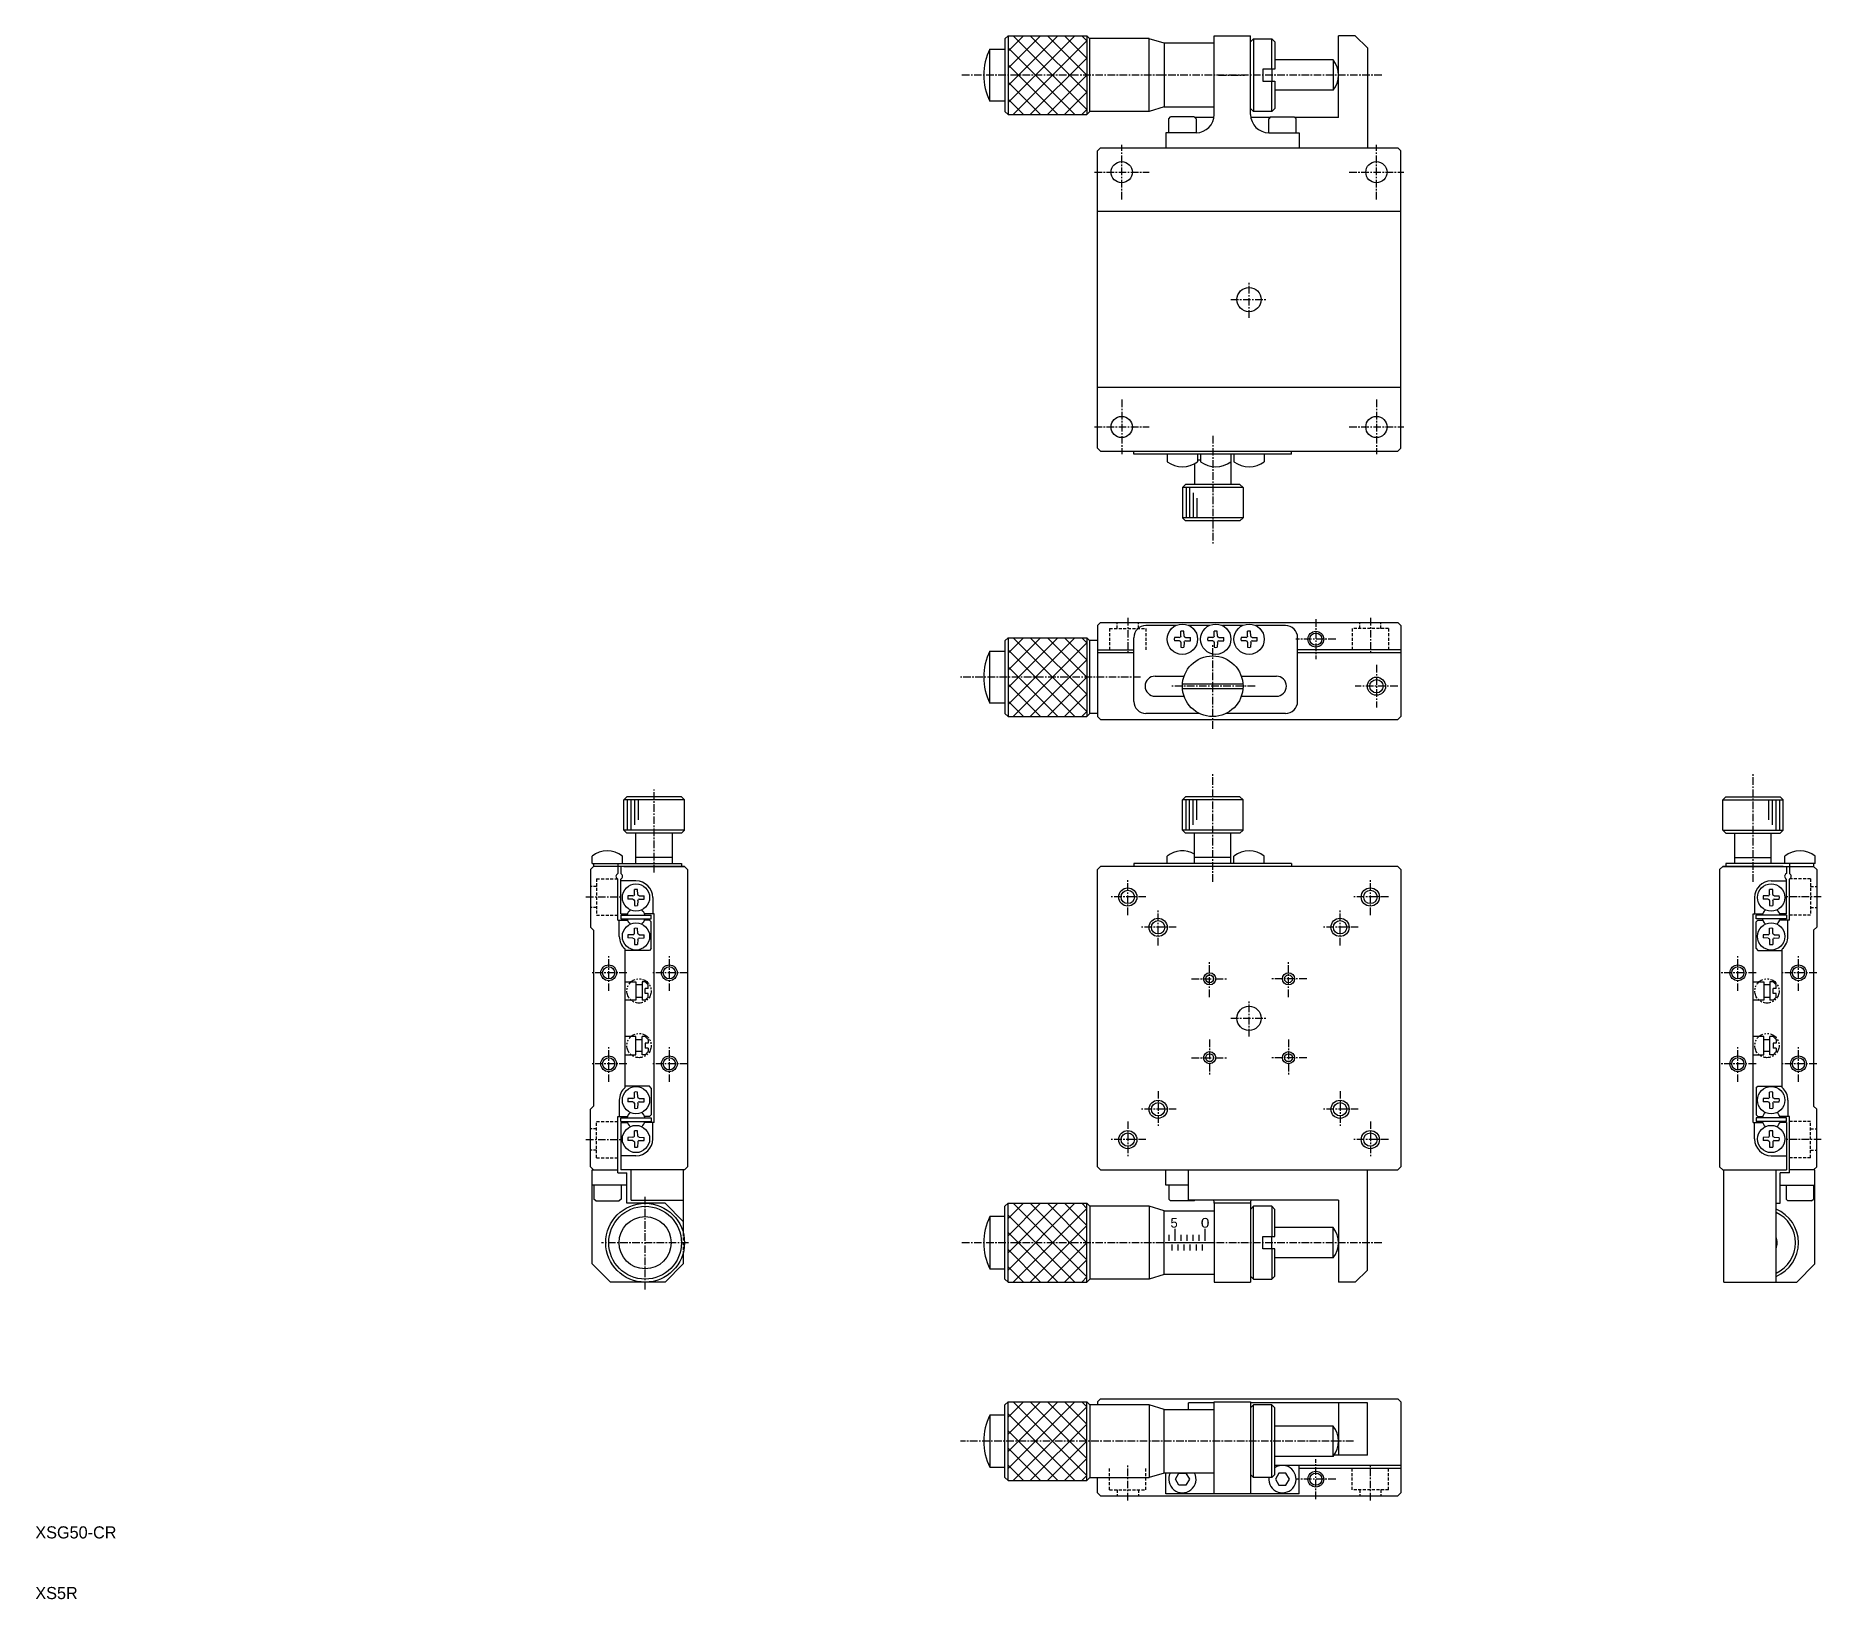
# Model space of a CAD drawing. Extents: x 5 to 299, y 5 to 263.
import ezdxf

# ---------------------------------------------------------------- set-up
doc = ezdxf.new("R2010")
doc.units = 0
for name, pattern in [('CENTER', [2, 1.25, -0.25, 0.25, -0.25]), ('DASHED', [0.75, 0.5, -0.25]), ('PHANTOM', [2.5, 1.25, -0.25, 0.25, -0.25, 0.25, -0.25])]:
    doc.linetypes.add(name, pattern=pattern)
doc.layers.get('0').update_dxf_attribs({"linetype": 'CONTINUOUS'})
doc.layers.add('CENTER', color=1, linetype='CENTER')

msp = doc.modelspace()

# ---------------------------------------------------------------- linework, layer by layer
at = {"color": 7, "linetype": 'CONTINUOUS'}
for p, q in [((165.38, 262.73), (164.88, 262.23)), ((164.88, 262.23), (164.88, 250.23)), ((165.38, 262.73), (178.38, 262.73)), ((165.38, 262.73), (165.38, 249.73)), ((178.88, 262.23), (178.38, 262.73)), ((178.38, 262.73), (178.38, 249.73)), ((188.63, 262.26), (178.88, 262.26)), ((178.88, 250.23), (178.88, 262.23)), ((188.63, 250.23), (188.63, 262.23)), ((191.13, 261.48), (188.63, 262.23)), ((199.38, 262.73), (205.38, 262.73)), ((199.38, 249.73), (199.38, 262.73)), ((205.38, 249.73), (205.38, 262.73)), ((205.88, 262.23), (205.38, 261.73)), ((205.88, 262.23), (208.88, 262.23)), ((205.88, 262.23), (205.88, 250.23)), ((209.38, 261.73), (208.88, 262.23)), ((208.88, 257.23), (208.88, 262.23)), ((222.63, 262.73), (219.88, 262.73)), ((219.88, 249.23), (219.88, 262.73)), ((222.63, 262.73), (224.63, 260.73)), ((162.38, 251.93), (162.38, 260.53)), ((162.38, 260.53), (164.88, 260.53)), ((199.38, 261.48), (191.13, 261.48)), ((191.13, 261.48), (191.13, 250.98)), ((209.38, 261.73), (209.38, 257.23)), ((224.63, 260.73), (224.63, 244.23)), ((209.38, 257.23), (207.38, 257.23)), ((207.38, 257.23), (207.38, 255.23)), ((208.88, 257.23), (208.88, 255.23)), ((219, 258.73), (209.38, 258.73)), ((219, 258.73), (219, 253.73)), ((207.38, 255.23), (209.38, 255.23)), ((208.88, 250.23), (208.88, 255.23)), ((209.38, 255.23), (209.38, 250.73)), ((219, 253.73), (209.38, 253.73)), ((164.88, 251.93), (162.38, 251.93)), ((191.13, 250.98), (188.63, 250.23)), ((191.13, 250.98), (199.38, 250.98)), ((205.38, 250.73), (205.88, 250.23)), ((209.38, 250.73), (208.88, 250.23)), ((164.88, 250.23), (165.38, 249.73)), ((165.38, 249.73), (178.38, 249.73)), ((178.38, 249.73), (178.88, 250.23)), ((188.63, 250.23), (178.88, 250.23)), ((191.88, 249.03), (192.18, 249.33)), ((191.88, 246.73), (191.88, 249.03)), ((196.08, 249.33), (192.18, 249.33)), ((196.38, 249.03), (196.08, 249.33)), ((199.34, 249.23), (196.18, 249.23)), ((196.38, 249.03), (196.38, 246.73)), ((208.58, 249.23), (205.42, 249.23)), ((208.88, 250.23), (205.88, 250.23)), ((208.68, 249.33), (208.38, 249.03)), ((208.38, 246.73), (208.38, 249.03)), ((208.68, 249.33), (212.58, 249.33)), ((212.88, 249.03), (212.58, 249.33)), ((219.88, 249.23), (212.68, 249.23)), ((212.88, 246.73), (212.88, 249.03)), ((191.38, 246.73), (191.38, 244.23)), ((196.38, 246.73), (191.38, 246.73)), ((208.38, 246.73), (213.38, 246.73)), ((213.38, 246.73), (213.38, 244.23)), ((180.13, 243.73), (180.63, 244.23)), ((180.13, 194.73), (180.13, 243.73)), ((180.63, 244.23), (229.63, 244.23)), ((229.63, 244.23), (230.13, 243.73)), ((230.13, 194.73), (230.13, 243.73)), ((230.13, 233.73), (180.13, 233.73)), ((230.13, 204.73), (180.13, 204.73)), ((180.13, 194.73), (180.63, 194.23)), ((230.13, 194.73), (229.63, 194.23)), ((180.63, 194.23), (229.63, 194.23)), ((186.13, 193.73), (186.13, 194.23)), ((212.13, 193.73), (186.13, 193.73)), ((191.63, 193.73), (191.63, 192.5)), ((196.13, 192.16), (196.13, 188.73)), ((196.63, 193.73), (196.63, 192.5)), ((197.13, 192.73), (196.63, 192.73)), ((197.13, 193.73), (197.13, 192.5)), ((202.13, 193.73), (202.13, 188.73)), ((202.13, 193.73), (202.13, 192.5)), ((202.63, 193.73), (202.63, 192.5)), ((207.63, 193.73), (207.63, 192.5)), ((212.13, 193.73), (212.13, 194.23)), ((194.63, 188.73), (194.13, 188.23)), ((203.63, 188.73), (194.63, 188.73)), ((204.13, 188.23), (203.63, 188.73)), ((194.13, 188.23), (194.13, 183.23)), ((204.13, 188.23), (194.13, 188.23)), ((204.13, 188.23), (204.13, 183.23)), ((194.13, 183.23), (194.63, 182.73)), ((204.13, 183.23), (194.13, 183.23)), ((203.63, 182.73), (194.63, 182.73)), ((203.63, 182.73), (204.13, 183.23)), ((180.13, 165.49), (180.63, 165.99)), ((180.63, 165.99), (180.13, 165.49)), ((180.13, 165.49), (180.13, 150.49)), ((180.63, 165.99), (229.63, 165.99)), ((193.04, 165.49), (188.13, 165.49)), ((198.54, 165.49), (195.22, 165.49)), ((204.04, 165.49), (200.72, 165.49)), ((210.13, 165.49), (206.22, 165.49)), ((211.13, 165.49), (206.22, 165.49)), ((229.63, 165.99), (230.13, 165.49)), ((229.63, 165.99), (230.13, 165.49)), ((230.13, 165.49), (230.13, 150.49)), ((165.38, 163.49), (164.88, 162.99)), ((164.88, 162.99), (164.88, 150.99)), ((165.38, 163.49), (178.38, 163.49)), ((165.38, 163.49), (165.38, 150.49)), ((178.88, 162.99), (178.38, 163.49)), ((178.38, 163.49), (178.38, 150.49)), ((180.13, 163.02), (178.88, 163.02)), ((178.88, 150.99), (178.88, 162.99)), ((186.13, 152.99), (186.13, 163.49)), ((193.63, 163.51), (192.81, 163.5)), ((193.63, 162.97), (192.81, 162.98)), ((193.63, 163.51), (193.8, 163.59)), ((193.63, 162.97), (193.8, 162.89)), ((193.86, 163.72), (193.8, 163.59)), ((193.86, 162.76), (193.8, 162.89)), ((193.86, 163.72), (193.87, 164.56)), ((193.86, 162.76), (193.87, 161.91)), ((194.41, 163.72), (194.39, 164.56)), ((194.41, 162.76), (194.39, 161.91)), ((194.41, 163.72), (194.46, 163.59)), ((194.41, 162.76), (194.46, 162.89)), ((194.63, 163.51), (194.46, 163.59)), ((194.63, 162.97), (194.46, 162.89)), ((194.63, 163.51), (195.46, 163.5)), ((194.63, 162.97), (195.46, 162.98)), ((199.13, 163.51), (198.31, 163.5)), ((199.13, 162.97), (198.31, 162.98)), ((199.13, 163.51), (199.3, 163.59)), ((199.13, 162.97), (199.3, 162.89)), ((199.36, 163.72), (199.3, 163.59)), ((199.36, 162.76), (199.3, 162.89)), ((199.36, 163.72), (199.37, 164.56)), ((199.36, 162.76), (199.37, 161.91)), ((199.91, 163.72), (199.89, 164.56)), ((199.91, 162.76), (199.89, 161.91)), ((199.91, 163.72), (199.96, 163.59)), ((199.91, 162.76), (199.96, 162.89)), ((200.13, 163.51), (199.96, 163.59)), ((200.13, 162.97), (199.96, 162.89)), ((200.13, 163.51), (200.96, 163.5)), ((200.13, 162.97), (200.96, 162.98)), ((204.63, 163.51), (203.81, 163.5)), ((204.63, 162.97), (203.81, 162.98)), ((204.63, 163.51), (204.8, 163.59)), ((204.63, 162.97), (204.8, 162.89)), ((204.86, 163.72), (204.8, 163.59)), ((204.86, 162.76), (204.8, 162.89)), ((204.86, 163.72), (204.87, 164.56)), ((204.86, 162.76), (204.87, 161.91)), ((205.41, 163.72), (205.39, 164.56)), ((205.41, 162.76), (205.39, 161.91)), ((205.41, 163.72), (205.46, 163.59)), ((205.41, 162.76), (205.46, 162.89)), ((205.63, 163.51), (205.46, 163.59)), ((205.63, 162.97), (205.46, 162.89)), ((205.63, 163.51), (206.46, 163.5)), ((205.63, 162.97), (206.46, 162.98)), ((213.13, 152.99), (213.13, 163.49)), ((162.38, 152.69), (162.38, 161.29)), ((162.38, 161.29), (164.88, 161.29)), ((180.13, 161.49), (186.13, 161.49)), ((186.13, 160.99), (180.13, 160.99)), ((230.13, 161.49), (213.13, 161.49)), ((230.13, 160.99), (213.13, 160.99)), ((189.63, 157.14), (194.49, 157.14)), ((203.78, 157.14), (209.63, 157.14)), ((189.63, 153.84), (194.35, 153.84)), ((194.15, 155.89), (204.11, 155.89)), ((194.15, 155.09), (204.11, 155.09)), ((203.92, 153.84), (209.63, 153.84)), ((164.88, 152.69), (162.38, 152.69)), ((164.88, 150.99), (165.38, 150.49)), ((165.38, 150.49), (178.38, 150.49)), ((178.38, 150.49), (178.88, 150.99)), ((180.13, 150.99), (178.88, 150.99)), ((180.63, 149.99), (180.13, 150.49)), ((196.95, 150.99), (188.13, 150.99)), ((211.13, 150.99), (201.31, 150.99)), ((229.63, 149.99), (230.13, 150.49)), ((180.63, 149.99), (229.63, 149.99)), ((102.04, 136.75), (102.54, 137.25)), ((102.04, 131.75), (102.04, 136.75)), ((112.04, 136.75), (102.04, 136.75)), ((111.54, 137.25), (102.54, 137.25)), ((111.54, 137.25), (112.04, 136.75)), ((112.04, 131.75), (112.04, 136.75)), ((194.13, 136.75), (194.63, 137.25)), ((194.13, 131.75), (194.13, 136.75)), ((204.13, 136.75), (194.13, 136.75)), ((203.63, 137.25), (194.63, 137.25)), ((203.63, 137.25), (204.13, 136.75)), ((204.13, 131.75), (204.13, 136.75)), ((283.72, 137.25), (283.22, 136.75)), ((283.22, 131.75), (283.22, 136.75)), ((283.22, 136.75), (293.22, 136.75)), ((283.72, 137.25), (292.72, 137.25)), ((293.22, 136.75), (292.72, 137.25)), ((293.22, 131.75), (293.22, 136.75)), ((102.54, 131.25), (102.04, 131.75)), ((112.04, 131.75), (102.04, 131.75)), ((111.54, 131.25), (102.54, 131.25)), ((104.04, 126.25), (104.04, 131.25)), ((110.04, 126.25), (110.04, 131.25)), ((112.04, 131.75), (111.54, 131.25)), ((194.63, 131.25), (194.13, 131.75)), ((204.13, 131.75), (194.13, 131.75)), ((203.63, 131.25), (194.63, 131.25)), ((196.13, 126.25), (196.13, 131.25)), ((202.13, 126.25), (202.13, 131.25)), ((204.13, 131.75), (203.63, 131.25)), ((283.22, 131.75), (283.72, 131.25)), ((283.22, 131.75), (293.22, 131.75)), ((283.72, 131.25), (292.72, 131.25)), ((285.22, 126.25), (285.22, 131.25)), ((291.22, 126.25), (291.22, 131.25)), ((292.72, 131.25), (293.22, 131.75)), ((96.79, 126.25), (96.79, 127.48)), ((101.79, 126.25), (101.79, 127.48)), ((110.04, 127.25), (104.04, 127.25)), ((191.63, 126.25), (191.63, 127.48)), ((202.13, 127.25), (196.13, 127.25)), ((202.63, 126.25), (202.63, 127.48)), ((207.63, 126.25), (207.63, 127.48)), ((285.22, 127.25), (291.22, 127.25)), ((293.47, 126.25), (293.47, 127.48)), ((298.47, 126.25), (298.47, 127.48)), ((96.54, 125.25), (97.04, 125.75)), ((96.54, 125.25), (96.54, 115.75)), ((96.79, 126.25), (111.54, 126.25)), ((97.04, 126.25), (97.04, 125.75)), ((101.04, 125.75), (97.04, 125.75)), ((101.04, 126.25), (101.04, 124.61)), ((112.04, 125.75), (101.04, 125.75)), ((101.04, 116.95), (101.04, 123.7)), ((101.54, 125.75), (101.54, 124.61)), ((101.54, 117.95), (101.54, 123.7)), ((102.04, 125.75), (112.04, 125.75)), ((111.54, 126.25), (111.54, 125.75)), ((112.04, 125.75), (112.54, 125.25)), ((112.54, 125.25), (112.54, 76.25)), ((180.63, 125.75), (180.13, 125.25)), ((180.13, 76.25), (180.13, 125.25)), ((229.63, 125.75), (180.63, 125.75)), ((186.13, 126.25), (186.13, 125.75)), ((212.13, 126.25), (186.13, 126.25)), ((212.13, 126.25), (212.13, 125.75)), ((230.13, 125.25), (229.63, 125.75)), ((230.13, 125.25), (230.13, 76.25)), ((283.22, 125.75), (282.72, 125.25)), ((282.72, 125.25), (282.72, 76.25)), ((293.22, 125.75), (283.22, 125.75)), ((283.22, 125.75), (294.22, 125.75)), ((298.47, 126.25), (283.72, 126.25)), ((283.72, 126.25), (283.72, 125.75)), ((293.72, 125.75), (293.72, 124.61)), ((293.72, 117.95), (293.72, 123.7)), ((294.22, 126.25), (294.22, 124.61)), ((294.22, 125.75), (298.22, 125.75)), ((294.22, 116.95), (294.22, 123.7)), ((298.22, 126.25), (298.22, 125.75)), ((298.72, 125.25), (298.22, 125.75)), ((298.72, 125.25), (298.72, 115.75)), ((104.04, 123.4), (101.54, 123.4)), ((103.54, 120.93), (102.72, 120.91)), ((103.54, 120.93), (103.71, 121)), ((103.77, 121.14), (103.71, 121)), ((103.77, 121.14), (103.78, 121.98)), ((104.32, 121.14), (104.3, 121.98)), ((104.32, 121.14), (104.38, 121)), ((104.54, 120.93), (104.38, 121)), ((104.54, 120.93), (105.37, 120.91)), ((290.72, 120.93), (289.89, 120.91)), ((290.72, 120.93), (290.88, 121)), ((290.94, 121.14), (290.88, 121)), ((290.94, 121.14), (290.96, 121.98)), ((291.22, 123.4), (293.72, 123.4)), ((291.49, 121.14), (291.48, 121.98)), ((291.49, 121.14), (291.55, 121)), ((291.72, 120.93), (291.55, 121)), ((291.72, 120.93), (292.54, 120.91)), ((101.54, 117.95), (102.63, 117.95)), ((103.54, 120.38), (102.72, 120.39)), ((103.54, 120.38), (103.71, 120.31)), ((103.77, 120.17), (103.71, 120.31)), ((103.77, 120.17), (103.78, 119.33)), ((104.32, 120.17), (104.3, 119.33)), ((104.32, 120.17), (104.38, 120.31)), ((104.54, 120.38), (104.38, 120.31)), ((104.54, 120.38), (105.37, 120.39)), ((107.04, 117.95), (105.46, 117.95)), ((106.79, 120.65), (106.79, 117.95)), ((107.04, 83.55), (107.04, 117.95)), ((288.22, 117.95), (289.8, 117.95)), ((288.22, 83.55), (288.22, 117.95)), ((288.47, 120.65), (288.47, 117.95)), ((290.72, 120.38), (289.89, 120.39)), ((290.72, 120.38), (290.88, 120.31)), ((290.94, 120.17), (290.88, 120.31)), ((290.94, 120.17), (290.96, 119.33)), ((291.49, 120.17), (291.48, 119.33)), ((291.49, 120.17), (291.55, 120.31)), ((291.72, 120.38), (291.55, 120.31)), ((291.72, 120.38), (292.54, 120.39)), ((293.72, 117.95), (292.63, 117.95)), ((96.54, 115.75), (97.04, 115.25)), ((97.04, 115.25), (97.04, 86.25)), ((101.04, 116.95), (102.63, 116.95)), ((101.29, 114.25), (101.29, 116.95)), ((101.54, 117.75), (101.54, 117.15)), ((101.54, 117.75), (106.54, 117.75)), ((101.54, 117.15), (106.54, 117.15)), ((103.77, 114.74), (103.78, 115.58)), ((104.32, 114.74), (104.3, 115.58)), ((106.24, 116.95), (105.46, 116.95)), ((106.54, 116.65), (106.24, 116.95)), ((106.54, 117.15), (106.54, 117.75)), ((106.54, 112.25), (106.54, 116.65)), ((288.72, 117.15), (288.72, 117.75)), ((293.72, 117.75), (288.72, 117.75)), ((293.72, 117.15), (288.72, 117.15)), ((288.72, 116.65), (289.02, 116.95)), ((288.72, 112.25), (288.72, 116.65)), ((289.02, 116.95), (289.8, 116.95)), ((290.94, 114.74), (290.96, 115.58)), ((291.49, 114.74), (291.48, 115.58)), ((294.22, 116.95), (292.63, 116.95)), ((293.72, 117.75), (293.72, 117.15)), ((293.97, 114.25), (293.97, 116.95)), ((298.72, 115.75), (298.22, 115.25)), ((298.22, 115.25), (298.22, 86.25)), ((102.24, 89.33), (102.24, 112.17)), ((106.24, 111.95), (102.24, 111.95)), ((103.54, 114.53), (102.72, 114.51)), ((103.54, 113.98), (102.72, 113.99)), ((103.54, 114.53), (103.71, 114.6)), ((103.54, 113.98), (103.71, 113.91)), ((103.77, 114.74), (103.71, 114.6)), ((103.77, 113.77), (103.71, 113.91)), ((103.77, 113.77), (103.78, 112.93)), ((104.32, 113.77), (104.3, 112.93)), ((104.32, 114.74), (104.38, 114.6)), ((104.32, 113.77), (104.38, 113.91)), ((104.54, 114.53), (104.38, 114.6)), ((104.54, 113.98), (104.38, 113.91)), ((104.54, 114.53), (105.37, 114.51)), ((104.54, 113.98), (105.37, 113.99)), ((106.54, 112.25), (106.24, 111.95)), ((288.72, 112.25), (289.02, 111.95)), ((289.02, 111.95), (293.02, 111.95)), ((290.72, 114.53), (289.89, 114.51)), ((290.72, 113.98), (289.89, 113.99)), ((290.72, 114.53), (290.88, 114.6)), ((290.72, 113.98), (290.88, 113.91)), ((290.94, 114.74), (290.88, 114.6)), ((290.94, 113.77), (290.88, 113.91)), ((290.94, 113.77), (290.96, 112.93)), ((291.49, 113.77), (291.48, 112.93)), ((291.49, 114.74), (291.55, 114.6)), ((291.49, 113.77), (291.55, 113.91)), ((291.72, 114.53), (291.55, 114.6)), ((291.72, 113.98), (291.55, 113.91)), ((291.72, 114.53), (292.54, 114.51)), ((291.72, 113.98), (292.54, 113.99)), ((293.02, 89.33), (293.02, 112.17)), ((102.24, 106.75), (104.04, 106.75)), ((104.04, 106.75), (104.04, 103.75)), ((105.04, 106.25), (104.04, 106.25)), ((105.04, 106.75), (105.04, 103.75)), ((105.54, 106.75), (105.04, 106.75)), ((105.54, 106.75), (106.04, 106.25)), ((106.04, 105.65), (106.04, 106.25)), ((288.22, 106.75), (290.02, 106.75)), ((290.02, 106.75), (290.02, 103.75)), ((291.02, 106.25), (290.02, 106.25)), ((291.02, 106.75), (291.02, 103.75)), ((291.52, 106.75), (291.02, 106.75)), ((291.52, 106.75), (292.02, 106.25)), ((292.02, 105.65), (292.02, 106.25)), ((104.04, 103.75), (102.24, 103.75)), ((104.04, 104.25), (105.04, 104.25)), ((105.54, 103.75), (105.04, 103.75)), ((106.04, 105.65), (105.54, 105.65)), ((105.54, 104.85), (105.54, 105.65)), ((106.04, 104.85), (105.54, 104.85)), ((105.54, 103.75), (106.04, 104.25)), ((106.04, 104.25), (106.04, 104.85)), ((290.02, 103.75), (288.22, 103.75)), ((290.02, 104.25), (291.02, 104.25)), ((291.52, 103.75), (291.02, 103.75)), ((292.02, 105.65), (291.52, 105.65)), ((291.52, 104.85), (291.52, 105.65)), ((292.02, 104.85), (291.52, 104.85)), ((291.52, 103.75), (292.02, 104.25)), ((292.02, 104.25), (292.02, 104.85)), ((104.04, 97.75), (102.24, 97.75)), ((104.04, 94.75), (104.04, 97.75)), ((104.04, 97.25), (105.04, 97.25)), ((105.04, 94.75), (105.04, 97.75)), ((105.54, 97.75), (105.04, 97.75)), ((105.54, 97.75), (106.04, 97.25)), ((106.04, 97.25), (106.04, 96.65)), ((290.02, 97.75), (288.22, 97.75)), ((290.02, 94.75), (290.02, 97.75)), ((290.02, 97.25), (291.02, 97.25)), ((291.02, 94.75), (291.02, 97.75)), ((291.52, 97.75), (291.02, 97.75)), ((291.52, 97.75), (292.02, 97.25)), ((292.02, 97.25), (292.02, 96.65)), ((102.24, 94.75), (104.04, 94.75)), ((105.04, 95.25), (104.04, 95.25)), ((105.54, 94.75), (105.04, 94.75)), ((105.54, 96.65), (105.54, 95.85)), ((106.04, 96.65), (105.54, 96.65)), ((106.04, 95.85), (105.54, 95.85)), ((105.54, 94.75), (106.04, 95.25)), ((106.04, 95.85), (106.04, 95.25)), ((288.22, 94.75), (290.02, 94.75)), ((291.02, 95.25), (290.02, 95.25)), ((291.52, 94.75), (291.02, 94.75)), ((291.52, 96.65), (291.52, 95.85)), ((292.02, 96.65), (291.52, 96.65)), ((292.02, 95.85), (291.52, 95.85)), ((291.52, 94.75), (292.02, 95.25)), ((292.02, 95.85), (292.02, 95.25)), ((106.24, 89.55), (102.24, 89.55)), ((103.77, 87.74), (103.78, 88.58)), ((104.32, 87.74), (104.3, 88.58)), ((106.54, 89.25), (106.24, 89.55)), ((106.54, 89.25), (106.54, 84.85)), ((288.72, 89.25), (289.02, 89.55)), ((288.72, 89.25), (288.72, 84.85)), ((289.02, 89.55), (293.02, 89.55)), ((290.94, 87.74), (290.96, 88.58)), ((291.49, 87.74), (291.48, 88.58)), ((96.54, 85.75), (97.04, 86.25)), ((96.54, 76.25), (96.54, 85.75)), ((101.29, 87.25), (101.29, 84.55)), ((103.54, 87.53), (102.72, 87.51)), ((103.54, 86.98), (102.72, 86.99)), ((103.54, 87.53), (103.71, 87.6)), ((103.54, 86.98), (103.71, 86.91)), ((103.77, 87.74), (103.71, 87.6)), ((103.77, 86.77), (103.71, 86.91)), ((103.77, 86.77), (103.78, 85.93)), ((104.32, 86.77), (104.3, 85.93)), ((104.32, 87.74), (104.38, 87.6)), ((104.32, 86.77), (104.38, 86.91)), ((104.54, 87.53), (104.38, 87.6)), ((104.54, 86.98), (104.38, 86.91)), ((104.54, 87.53), (105.37, 87.51)), ((104.54, 86.98), (105.37, 86.99)), ((290.72, 87.53), (289.89, 87.51)), ((290.72, 86.98), (289.89, 86.99)), ((290.72, 87.53), (290.88, 87.6)), ((290.72, 86.98), (290.88, 86.91)), ((290.94, 87.74), (290.88, 87.6)), ((290.94, 86.77), (290.88, 86.91)), ((290.94, 86.77), (290.96, 85.93)), ((291.49, 86.77), (291.48, 85.93)), ((291.49, 87.74), (291.55, 87.6)), ((291.49, 86.77), (291.55, 86.91)), ((291.72, 87.53), (291.55, 87.6)), ((291.72, 86.98), (291.55, 86.91)), ((291.72, 87.53), (292.54, 87.51)), ((291.72, 86.98), (292.54, 86.99)), ((293.97, 87.25), (293.97, 84.55)), ((298.72, 85.75), (298.22, 86.25)), ((298.72, 76.25), (298.72, 85.75)), ((101.04, 84.55), (102.63, 84.55)), ((101.04, 75.75), (101.04, 84.55)), ((101.54, 83.75), (101.54, 84.35)), ((101.54, 84.35), (106.54, 84.35)), ((101.54, 83.75), (106.54, 83.75)), ((101.54, 83.55), (102.63, 83.55)), ((101.54, 83.55), (101.54, 75.75)), ((106.24, 84.55), (105.46, 84.55)), ((107.04, 83.55), (105.46, 83.55)), ((106.24, 84.55), (106.54, 84.85)), ((106.54, 84.35), (106.54, 83.75)), ((106.79, 80.85), (106.79, 83.55)), ((288.22, 83.55), (289.8, 83.55)), ((288.47, 80.85), (288.47, 83.55)), ((289.02, 84.55), (288.72, 84.85)), ((288.72, 84.35), (288.72, 83.75)), ((293.72, 84.35), (288.72, 84.35)), ((293.72, 83.75), (288.72, 83.75)), ((289.02, 84.55), (289.8, 84.55)), ((294.22, 84.55), (292.63, 84.55)), ((293.72, 83.55), (292.63, 83.55)), ((293.72, 83.75), (293.72, 84.35)), ((293.72, 83.55), (293.72, 75.75)), ((294.22, 75.75), (294.22, 84.55)), ((103.54, 81.13), (102.72, 81.11)), ((103.54, 80.58), (102.72, 80.59)), ((103.54, 81.13), (103.71, 81.2)), ((103.54, 80.58), (103.71, 80.51)), ((103.77, 81.34), (103.71, 81.2)), ((103.77, 80.37), (103.71, 80.51)), ((103.77, 81.34), (103.78, 82.18)), ((103.77, 80.37), (103.78, 79.53)), ((104.32, 81.34), (104.3, 82.18)), ((104.32, 80.37), (104.3, 79.53)), ((104.32, 81.34), (104.38, 81.2)), ((104.32, 80.37), (104.38, 80.51)), ((104.54, 81.13), (104.38, 81.2)), ((104.54, 80.58), (104.38, 80.51)), ((104.54, 81.13), (105.37, 81.11)), ((104.54, 80.58), (105.37, 80.59)), ((290.72, 81.13), (289.89, 81.11)), ((290.72, 80.58), (289.89, 80.59)), ((290.72, 81.13), (290.88, 81.2)), ((290.72, 80.58), (290.88, 80.51)), ((290.94, 81.34), (290.88, 81.2)), ((290.94, 80.37), (290.88, 80.51)), ((290.94, 81.34), (290.96, 82.18)), ((290.94, 80.37), (290.96, 79.53)), ((291.49, 81.34), (291.48, 82.18)), ((291.49, 80.37), (291.48, 79.53)), ((291.49, 81.34), (291.55, 81.2)), ((291.49, 80.37), (291.55, 80.51)), ((291.72, 81.13), (291.55, 81.2)), ((291.72, 80.58), (291.55, 80.51)), ((291.72, 81.13), (292.54, 81.11)), ((291.72, 80.58), (292.54, 80.59)), ((104.04, 78.1), (101.54, 78.1)), ((291.22, 78.1), (293.72, 78.1)), ((96.54, 76.25), (97.04, 75.75)), ((96.84, 75.75), (101.04, 75.75)), ((96.84, 60.25), (96.84, 75.75)), ((101.04, 75.25), (101.04, 75.75)), ((101.04, 75.25), (102.54, 75.25)), ((112.04, 75.75), (101.54, 75.75)), ((102.54, 70.25), (102.54, 75.25)), ((103.24, 70.75), (103.24, 75.75)), ((111.84, 75.75), (111.84, 65.35)), ((112.04, 75.75), (112.54, 76.25)), ((180.13, 76.25), (180.63, 75.75)), ((180.63, 75.75), (229.63, 75.75)), ((191.38, 73.25), (191.38, 75.75)), ((195.13, 70.75), (195.13, 75.75)), ((224.63, 59.25), (224.63, 75.75)), ((229.63, 75.75), (230.13, 76.25)), ((283.22, 75.75), (282.72, 76.25)), ((283.22, 75.75), (293.72, 75.75)), ((283.42, 57.25), (283.42, 75.75)), ((292.02, 57.25), (292.02, 75.75)), ((292.72, 70.25), (292.72, 75.25)), ((294.22, 75.25), (292.72, 75.25)), ((298.42, 75.75), (294.22, 75.75)), ((294.22, 75.25), (294.22, 75.75)), ((298.72, 76.25), (298.22, 75.75)), ((298.42, 60.25), (298.42, 75.75)), ((102.54, 73.25), (96.84, 73.25)), ((97.09, 73.25), (97.09, 70.95)), ((97.39, 70.65), (97.09, 70.95)), ((101.59, 70.95), (101.29, 70.65)), ((101.59, 73.25), (101.59, 70.95)), ((103.24, 70.75), (111.84, 70.75)), ((195.13, 73.25), (191.38, 73.25)), ((191.88, 73.25), (191.88, 70.95)), ((191.88, 70.95), (192.18, 70.65)), ((219.88, 70.75), (195.13, 70.75)), ((196.08, 70.65), (196.18, 70.75)), ((219.88, 70.75), (219.88, 57.25)), ((292.72, 73.25), (298.42, 73.25)), ((293.67, 73.25), (293.67, 70.95)), ((293.67, 70.95), (293.97, 70.65)), ((297.87, 70.65), (298.17, 70.95)), ((298.17, 73.25), (298.17, 70.95)), ((97.39, 70.65), (101.29, 70.65)), ((108.84, 70.25), (102.54, 70.25)), ((108.84, 70.25), (111.84, 67.25)), ((164.88, 68.05), (162.38, 68.05)), ((162.38, 68.05), (162.38, 59.45)), ((164.88, 69.75), (165.38, 70.25)), ((164.88, 57.75), (164.88, 69.75)), ((165.38, 70.25), (178.38, 70.25)), ((165.38, 57.25), (165.38, 70.25)), ((178.38, 70.25), (178.88, 69.75)), ((178.38, 57.25), (178.38, 70.25)), ((188.63, 69.75), (178.88, 69.75)), ((178.88, 69.75), (178.88, 57.75)), ((188.63, 69.75), (188.63, 57.75)), ((191.13, 69), (188.63, 69.75)), ((191.13, 69), (199.38, 69)), ((191.13, 58.5), (191.13, 69)), ((196.08, 70.65), (192.18, 70.65)), ((205.38, 70.25), (199.38, 70.25)), ((199.38, 70.25), (199.38, 57.25)), ((205.38, 70.25), (205.38, 57.25)), ((205.38, 69.25), (205.88, 69.75)), ((208.88, 69.75), (205.88, 69.75)), ((205.88, 57.75), (205.88, 69.75)), ((209.38, 69.25), (208.88, 69.75)), ((208.88, 69.75), (208.88, 64.75)), ((209.38, 64.75), (209.38, 69.25)), ((292.02, 70.25), (292.72, 70.25)), ((297.87, 70.65), (293.97, 70.65)), ((219, 66.25), (209.38, 66.25)), ((219, 61.25), (219, 66.25)), ((111.84, 62.15), (111.84, 60.25)), ((207.38, 62.75), (207.38, 64.75)), ((207.38, 64.75), (209.38, 64.75)), ((209.38, 62.75), (207.38, 62.75)), ((208.88, 62.75), (208.88, 64.75)), ((208.88, 62.75), (208.88, 57.75)), ((209.38, 58.25), (209.38, 62.75)), ((96.84, 60.25), (99.84, 57.25)), ((108.84, 57.25), (111.84, 60.25)), ((162.38, 59.45), (164.88, 59.45)), ((219, 61.25), (209.38, 61.25)), ((222.63, 57.25), (224.63, 59.25)), ((298.42, 60.25), (295.42, 57.25)), ((108.84, 57.25), (99.84, 57.25)), ((165.38, 57.25), (164.88, 57.75)), ((165.38, 57.25), (178.38, 57.25)), ((178.88, 57.75), (178.38, 57.25)), ((188.63, 57.72), (178.88, 57.72)), ((191.13, 58.5), (188.63, 57.75)), ((199.38, 58.5), (191.13, 58.5)), ((199.38, 57.25), (205.38, 57.25)), ((205.88, 57.75), (205.38, 58.25)), ((205.88, 57.75), (208.88, 57.75)), ((209.38, 58.25), (208.88, 57.75)), ((222.63, 57.25), (219.88, 57.25)), ((283.42, 57.25), (295.42, 57.25)), ((164.88, 35.33), (162.38, 35.33)), ((162.38, 35.33), (162.38, 26.73)), ((164.88, 37.03), (165.38, 37.53)), ((164.88, 25.03), (164.88, 37.03)), ((165.38, 37.53), (178.38, 37.53)), ((165.38, 24.53), (165.38, 37.53)), ((178.38, 37.53), (178.88, 37.03)), ((178.38, 24.53), (178.38, 37.53)), ((188.63, 37.03), (178.88, 37.03)), ((178.88, 37.03), (178.88, 25.03)), ((180.63, 38.03), (180.13, 37.53)), ((180.13, 37.53), (180.13, 37.03)), ((180.63, 38.03), (229.63, 38.03)), ((188.63, 37.03), (188.63, 25.03)), ((191.13, 36.28), (188.63, 37.03)), ((191.13, 36.28), (199.38, 36.28)), ((191.13, 25.78), (191.13, 36.28)), ((199.38, 37.33), (195.13, 37.33)), ((195.13, 36.28), (195.13, 37.33)), ((199.38, 37.53), (205.38, 37.53)), ((199.38, 22.33), (199.38, 37.53)), ((205.38, 37.53), (205.38, 22.33)), ((224.63, 37.33), (205.38, 37.33)), ((205.38, 36.53), (205.88, 37.03)), ((208.88, 37.03), (205.88, 37.03)), ((205.88, 25.03), (205.88, 37.03)), ((209.38, 36.53), (208.88, 37.03)), ((208.88, 25.03), (208.88, 37.03)), ((209.38, 25.53), (209.38, 36.53)), ((219.88, 37.33), (219.88, 28.73)), ((224.63, 28.73), (224.63, 37.33)), ((229.63, 38.03), (230.13, 37.53)), ((230.13, 37.53), (230.13, 22.53)), ((219, 33.53), (209.38, 33.53)), ((219, 28.53), (219, 33.53)), ((162.38, 26.73), (164.88, 26.73)), ((219, 28.53), (209.38, 28.53)), ((230.13, 27.03), (209.38, 27.03)), ((213.38, 22.33), (213.38, 27.03)), ((230.13, 26.53), (213.38, 26.53)), ((224.63, 28.73), (219.15, 28.73)), ((165.38, 24.53), (164.88, 25.03)), ((165.38, 24.53), (178.38, 24.53)), ((178.88, 25.03), (178.38, 24.53)), ((188.63, 25), (178.88, 25)), ((180.13, 22.53), (180.13, 25)), ((191.13, 25.78), (188.63, 25.03)), ((199.38, 25.78), (191.13, 25.78)), ((191.38, 22.33), (191.38, 25.78)), ((192.98, 24.78), (193.55, 25.78)), ((193.55, 23.78), (192.98, 24.78)), ((193.55, 25.78), (194.71, 25.78)), ((194.71, 23.78), (193.55, 23.78)), ((194.71, 25.78), (195.29, 24.78)), ((195.29, 24.78), (194.71, 23.78)), ((205.38, 25.53), (205.88, 25.03)), ((208.88, 25.03), (205.88, 25.03)), ((208.88, 25.03), (209.38, 25.53)), ((210.05, 25.78), (209.48, 24.78)), ((209.48, 24.78), (210.05, 23.78)), ((211.21, 25.78), (210.05, 25.78)), ((210.05, 23.78), (211.21, 23.78)), ((211.79, 24.78), (211.21, 25.78)), ((211.21, 23.78), (211.79, 24.78)), ((180.63, 22.03), (180.13, 22.53)), ((180.63, 22.03), (180.13, 22.53)), ((180.63, 22.03), (229.63, 22.03)), ((213.38, 22.33), (191.38, 22.33)), ((230.13, 22.53), (229.63, 22.03)), ((229.63, 22.03), (230.13, 22.53))]:
    msp.add_line(p, q, dxfattribs=at)
at = {"color": 3, "linetype": 'CONTINUOUS'}
for p, q in [((167.91, 262.73), (165.38, 260.2)), ((170.74, 262.73), (165.38, 257.37)), ((173.57, 262.73), (165.38, 254.54)), ((176.4, 262.73), (165.38, 251.71)), ((166.22, 262.73), (178.38, 250.57)), ((169.05, 262.73), (178.38, 253.4)), ((171.88, 262.73), (178.38, 256.23)), ((174.71, 262.73), (178.38, 259.05)), ((177.54, 262.73), (178.38, 261.88)), ((165.38, 260.74), (176.4, 249.73)), ((178.38, 261.88), (166.22, 249.73)), ((165.38, 257.91), (173.57, 249.73)), ((178.38, 259.05), (169.05, 249.73)), ((178.38, 256.23), (171.88, 249.73)), ((165.38, 255.08), (170.74, 249.73)), ((178.38, 253.4), (174.71, 249.73)), ((165.38, 252.25), (167.91, 249.73)), ((178.38, 250.57), (177.54, 249.73)), ((194.73, 188.23), (194.73, 183.23)), ((195.33, 188.23), (195.33, 183.23)), ((195.93, 187.36), (195.93, 183.23)), ((196.53, 186.49), (196.53, 183.23)), ((167.91, 163.49), (165.38, 160.96)), ((170.74, 163.49), (165.38, 158.13)), ((173.57, 163.49), (165.38, 155.3)), ((176.4, 163.49), (165.38, 152.47)), ((166.22, 163.49), (178.38, 151.33)), ((178.38, 162.65), (166.22, 150.49)), ((169.05, 163.49), (178.38, 154.16)), ((171.88, 163.49), (178.38, 156.99)), ((174.71, 163.49), (178.38, 159.82)), ((177.54, 163.49), (178.38, 162.65)), ((165.38, 161.5), (176.4, 150.49)), ((178.38, 159.82), (169.05, 150.49)), ((165.38, 158.68), (173.57, 150.49)), ((178.38, 156.99), (171.88, 150.49)), ((165.38, 155.85), (170.74, 150.49)), ((178.38, 154.16), (174.71, 150.49)), ((165.38, 153.02), (167.91, 150.49)), ((178.38, 151.33), (177.54, 150.49)), ((102.64, 131.75), (102.64, 136.75)), ((103.24, 131.75), (103.24, 136.75)), ((103.84, 132.62), (103.84, 136.75)), ((104.44, 133.49), (104.44, 136.75)), ((194.73, 131.75), (194.73, 136.75)), ((195.33, 131.75), (195.33, 136.75)), ((195.93, 132.62), (195.93, 136.75)), ((196.53, 133.49), (196.53, 136.75)), ((290.82, 133.49), (290.82, 136.75)), ((291.42, 132.62), (291.42, 136.75)), ((292.02, 131.75), (292.02, 136.75)), ((292.62, 131.75), (292.62, 136.75)), ((165.38, 67.72), (167.91, 70.25)), ((165.38, 64.9), (170.74, 70.25)), ((165.38, 62.07), (173.57, 70.25)), ((165.38, 59.24), (176.4, 70.25)), ((176.4, 57.25), (165.38, 68.27)), ((178.38, 58.1), (166.22, 70.25)), ((166.22, 57.25), (178.38, 69.41)), ((178.38, 60.93), (169.05, 70.25)), ((178.38, 63.75), (171.88, 70.25)), ((178.38, 66.58), (174.71, 70.25)), ((178.38, 69.41), (177.54, 70.25)), ((173.57, 57.25), (165.38, 65.44)), ((169.05, 57.25), (178.38, 66.58)), ((191.88, 65.05), (191.88, 64.05)), ((192.88, 66.05), (192.88, 64.05)), ((193.88, 65.05), (193.88, 64.05)), ((194.88, 65.05), (194.88, 64.05)), ((195.88, 65.05), (195.88, 64.05)), ((196.88, 64.05), (196.88, 65.05)), ((197.88, 64.05), (197.88, 66.05)), ((170.74, 57.25), (165.38, 62.61)), ((171.88, 57.25), (178.38, 63.75)), ((199.38, 63.75), (191.38, 63.75)), ((192.38, 63.45), (192.38, 62.45)), ((193.38, 63.45), (193.38, 62.45)), ((194.38, 63.45), (194.38, 62.45)), ((195.38, 63.45), (195.38, 62.45)), ((196.38, 63.45), (196.38, 62.45)), ((197.38, 63.45), (197.38, 62.45)), ((167.91, 57.25), (165.38, 59.78)), ((174.71, 57.25), (178.38, 60.93)), ((177.54, 57.25), (178.38, 58.1)), ((165.38, 35), (167.91, 37.53)), ((165.38, 32.17), (170.74, 37.53)), ((165.38, 29.34), (173.57, 37.53)), ((165.38, 26.52), (176.4, 37.53)), ((176.4, 24.53), (165.38, 35.55)), ((178.38, 25.37), (166.22, 37.53)), ((166.22, 24.53), (178.38, 36.69)), ((178.38, 28.2), (169.05, 37.53)), ((178.38, 31.03), (171.88, 37.53)), ((178.38, 33.86), (174.71, 37.53)), ((178.38, 36.69), (177.54, 37.53)), ((173.57, 24.53), (165.38, 32.72)), ((169.05, 24.53), (178.38, 33.86)), ((170.74, 24.53), (165.38, 29.89)), ((171.88, 24.53), (178.38, 31.03)), ((167.91, 24.53), (165.38, 27.06)), ((174.71, 24.53), (178.38, 28.2)), ((177.54, 24.53), (178.38, 25.37))]:
    msp.add_line(p, q, dxfattribs=at)
at = {"color": 3, "linetype": 'DASHED'}
for p, q in [((182.13, 164.99), (182.13, 161.49)), ((182.13, 164.99), (188.13, 164.99)), ((183.38, 164.99), (183.38, 165.99)), ((186.88, 164.99), (186.88, 165.99)), ((188.13, 164.99), (188.13, 161.49)), ((222.13, 164.99), (222.13, 161.49)), ((228.13, 164.99), (222.13, 164.99)), ((223.38, 164.99), (223.38, 165.99)), ((226.88, 164.99), (226.88, 165.99)), ((228.13, 164.99), (228.13, 161.49)), ((97.54, 123.75), (101.04, 123.75)), ((97.54, 123.75), (97.54, 117.75)), ((297.72, 123.75), (294.22, 123.75)), ((297.72, 123.75), (297.72, 117.75)), ((97.54, 122.5), (96.54, 122.5)), ((297.72, 122.5), (298.72, 122.5)), ((97.54, 119), (96.54, 119)), ((297.72, 119), (298.72, 119)), ((97.54, 117.75), (101.04, 117.75)), ((297.72, 117.75), (294.22, 117.75)), ((97.54, 82.5), (96.54, 82.5)), ((97.54, 83.75), (101.04, 83.75)), ((97.54, 77.75), (97.54, 83.75)), ((297.72, 83.75), (294.22, 83.75)), ((297.72, 77.75), (297.72, 83.75)), ((297.72, 82.5), (298.72, 82.5)), ((97.54, 79), (96.54, 79)), ((97.54, 77.75), (101.04, 77.75)), ((297.72, 77.75), (294.22, 77.75)), ((297.72, 79), (298.72, 79)), ((111.84, 65.35), (111.84, 62.15)), ((182.13, 23.03), (182.13, 26.53)), ((188.13, 23.03), (188.13, 26.53)), ((222.13, 23.03), (222.13, 26.53)), ((228.13, 23.03), (228.13, 26.53)), ((182.13, 23.03), (188.13, 23.03)), ((183.38, 23.03), (183.38, 22.03)), ((186.88, 23.03), (186.88, 22.03)), ((228.13, 23.03), (222.13, 23.03)), ((223.38, 23.03), (223.38, 22.03)), ((226.88, 23.03), (226.88, 22.03))]:
    msp.add_line(p, q, dxfattribs=at)
at = {"color": 7, "linetype": 'CONTINUOUS'}
for centre, radius in [((184.13, 240.23), 1.75), ((226.13, 240.23), 1.75), ((205.13, 219.23), 2), ((184.13, 198.23), 1.75), ((226.13, 198.23), 1.75), ((194.13, 163.24), 2.5), ((199.63, 163.24), 2.5), ((205.13, 163.24), 2.5), ((216.13, 163.24), 1), ((199.13, 155.49), 5), ((226.13, 155.49), 1.1), ((104.04, 120.65), 2.25), ((185.13, 120.75), 1.1), ((225.13, 120.75), 1.1), ((291.22, 120.65), 2.25), ((104.04, 114.25), 2.25), ((190.13, 115.75), 1.1), ((220.13, 115.75), 1.1), ((291.22, 114.25), 2.25), ((99.54, 108.25), 1), ((109.54, 108.25), 1), ((285.72, 108.25), 1), ((295.72, 108.25), 1), ((198.63, 107.25), 0.65), ((211.63, 107.25), 0.65), ((205.13, 100.75), 2), ((99.54, 93.25), 1), ((109.54, 93.25), 1), ((198.63, 94.25), 0.65), ((211.63, 94.25), 0.65), ((285.72, 93.25), 1), ((295.72, 93.25), 1), ((104.04, 87.25), 2.25), ((291.22, 87.25), 2.25), ((190.13, 85.75), 1.1), ((220.13, 85.75), 1.1), ((104.04, 80.85), 2.25), ((291.22, 80.85), 2.25), ((185.13, 80.75), 1.1), ((225.13, 80.75), 1.1), ((105.54, 63.75), 6.5), ((105.54, 63.75), 6), ((105.54, 63.75), 4.3), ((216.13, 24.78), 1)]:
    msp.add_circle(centre, radius, dxfattribs=at)
at = {"color": 3, "linetype": 'CONTINUOUS'}
for centre, radius in [((216.13, 163.24), 1.3), ((226.13, 155.49), 1.5), ((185.13, 120.75), 1.5), ((225.13, 120.75), 1.5), ((190.13, 115.75), 1.5), ((220.13, 115.75), 1.5), ((99.54, 108.25), 1.3), ((109.54, 108.25), 1.3), ((285.72, 108.25), 1.3), ((295.72, 108.25), 1.3), ((198.63, 107.25), 1), ((211.63, 107.25), 1), ((99.54, 93.25), 1.3), ((109.54, 93.25), 1.3), ((198.63, 94.25), 1), ((211.63, 94.25), 1), ((285.72, 93.25), 1.3), ((295.72, 93.25), 1.3), ((190.13, 85.75), 1.5), ((220.13, 85.75), 1.5), ((185.13, 80.75), 1.5), ((225.13, 80.75), 1.5), ((216.13, 24.78), 1.3)]:
    msp.add_circle(centre, radius, dxfattribs=at)
at = {"color": 3, "linetype": 'PHANTOM'}
for centre in [(104.54, 105.25), (290.52, 105.25), (104.54, 96.25), (290.52, 96.25)]:
    msp.add_circle(centre, 2, dxfattribs=at)
at = {"color": 7, "linetype": 'CONTINUOUS'}
for centre, radius, start, end in [((171.13, 256.23), 9.75, 153.8162, 206.1838), ((215.88, 256.23), 4, 321.3178, 38.6822), ((196.38, 249.73), 3, 270, 0), ((208.38, 249.73), 3, 180, 270), ((194.13, 195.63), 4, 231.3178, 308.6822), ((199.63, 195.63), 4, 231.3178, 308.6822), ((205.13, 195.63), 4, 231.3178, 308.6822), ((188.13, 163.49), 2, 90, 180), ((211.13, 163.49), 2, 0, 90), ((194.13, 163.24), 1.35, 168.8959, 191.1041), ((194.13, 163.24), 1.35, 78.8959, 101.1041), ((194.13, 163.24), 1.35, 348.8959, 11.1041), ((199.63, 163.24), 1.35, 168.8959, 191.1041), ((199.63, 163.24), 1.35, 78.8959, 101.1041), ((199.63, 163.24), 1.35, 348.8959, 11.1041), ((205.13, 163.24), 1.35, 168.8959, 191.1041), ((205.13, 163.24), 1.35, 78.8959, 101.1041), ((205.13, 163.24), 1.35, 348.8959, 11.1041), ((171.13, 156.99), 9.75, 153.8162, 206.1838), ((194.13, 163.24), 1.35, 258.8959, 281.1041), ((199.63, 163.24), 1.35, 258.8959, 281.1041), ((205.13, 163.24), 1.35, 258.8959, 281.1041), ((189.63, 155.49), 1.65, 90, 270), ((209.63, 155.49), 1.65, 270, 90), ((188.13, 152.99), 2, 180, 270), ((211.13, 152.99), 2, 270, 0), ((99.29, 124.35), 4, 51.3178, 128.6822), ((194.13, 124.35), 4, 60, 128.6822), ((205.13, 124.35), 4, 51.3178, 128.6822), ((295.97, 124.35), 4, 51.3178, 128.6822), ((101.24, 124.15), 0.5, 113.5782, 246.4218), ((101.34, 124.15), 0.5, 293.5782, 66.4218), ((293.92, 124.15), 0.5, 113.5782, 246.4218), ((294.02, 124.15), 0.5, 293.5782, 66.4218), ((104.04, 120.65), 1.35, 168.8959, 191.1041), ((104.04, 120.65), 1.35, 78.8959, 101.1041), ((104.04, 120.65), 2.75, 0, 90), ((104.04, 120.65), 1.35, 348.8959, 11.1041), ((291.22, 120.65), 2.75, 90, 180), ((291.22, 120.65), 1.35, 168.8959, 191.1041), ((291.22, 120.65), 1.35, 78.8959, 101.1041), ((291.22, 120.65), 1.35, 348.8959, 11.1041), ((104.04, 117.45), 1.5, 129.3129, 168.463), ((104.04, 120.65), 1.35, 258.8959, 281.1041), ((104.04, 117.45), 1.5, 11.537, 50.6871), ((291.22, 117.45), 1.5, 129.3129, 168.463), ((291.22, 120.65), 1.35, 258.8959, 281.1041), ((291.22, 117.45), 1.5, 11.537, 50.6871), ((104.04, 117.45), 1.5, 191.537, 230.6871), ((104.04, 114.25), 1.35, 78.8959, 101.1041), ((104.04, 117.45), 1.5, 309.3129, 348.463), ((291.22, 117.45), 1.5, 191.537, 230.6871), ((291.22, 114.25), 1.35, 78.8959, 101.1041), ((291.22, 117.45), 1.5, 309.3129, 348.463), ((104.04, 114.25), 2.75, 180, 229.1149), ((104.04, 114.25), 1.35, 168.8959, 191.1041), ((104.04, 114.25), 1.35, 258.8959, 281.1041), ((104.04, 114.25), 1.35, 348.8959, 11.1041), ((291.22, 114.25), 1.35, 168.8959, 191.1041), ((291.22, 114.25), 1.35, 258.8959, 281.1041), ((291.22, 114.25), 1.35, 348.8959, 11.1041), ((291.22, 114.25), 2.75, 310.8851, 0), ((104.04, 87.25), 2.75, 130.8851, 180), ((104.04, 87.25), 1.35, 78.8959, 101.1041), ((291.22, 87.25), 1.35, 78.8959, 101.1041), ((291.22, 87.25), 2.75, 0, 49.1149), ((104.04, 87.25), 1.35, 168.8959, 191.1041), ((104.04, 87.25), 1.35, 258.8959, 281.1041), ((104.04, 87.25), 1.35, 348.8959, 11.1041), ((291.22, 87.25), 1.35, 168.8959, 191.1041), ((291.22, 87.25), 1.35, 258.8959, 281.1041), ((291.22, 87.25), 1.35, 348.8959, 11.1041), ((104.04, 84.05), 1.5, 129.3129, 168.463), ((104.04, 84.05), 1.5, 191.537, 230.6872), ((104.04, 84.05), 1.5, 11.537, 50.6871), ((104.04, 84.05), 1.5, 309.3129, 348.463), ((291.22, 84.05), 1.5, 129.3129, 168.463), ((291.22, 84.05), 1.5, 191.537, 230.6871), ((291.22, 84.05), 1.5, 11.537, 50.6871), ((291.22, 84.05), 1.5, 309.3128, 348.463), ((104.04, 80.85), 1.35, 168.8959, 191.1041), ((104.04, 80.85), 1.35, 78.8959, 101.1041), ((104.04, 80.85), 1.35, 258.8959, 281.1041), ((104.04, 80.85), 2.75, 270, 0), ((104.04, 80.85), 1.35, 348.8959, 11.1041), ((291.22, 80.85), 2.75, 180, 270), ((291.22, 80.85), 1.35, 168.8959, 191.1041), ((291.22, 80.85), 1.35, 78.8959, 101.1041), ((291.22, 80.85), 1.35, 258.8959, 281.1041), ((291.22, 80.85), 1.35, 348.8959, 11.1041), ((196.38, 70.25), 3, 0, 9.5941), ((208.38, 70.25), 3, 170.4059, 180), ((171.13, 63.75), 9.75, 153.8162, 206.1838), ((289.72, 63.75), 6, 292.5403, 67.4597), ((289.72, 63.75), 5.5, 294.7199, 65.2801), ((215.88, 63.75), 4, 321.3178, 38.6822), ((289.72, 63.75), 2.5, 336.9261, 23.0739), ((171.13, 31.03), 9.75, 153.8162, 206.1838), ((215.88, 31.03), 4, 321.3178, 38.6822), ((210.63, 24.78), 2.25, 173.6206, 123.749), ((194.13, 24.78), 2.25, 153.6122, 26.3878)]:
    msp.add_arc(centre, radius, start, end, dxfattribs=at)
at = {"layer": 'CENTER', "color": 1, "linetype": 'CENTER'}
for p, q in [((227.03, 256.23), (157.55, 256.23)), ((200.1, 256.23), (204.38, 256.23)), ((184.13, 235.73), (184.13, 244.73)), ((226.13, 235.73), (226.13, 244.73)), ((179.63, 240.23), (188.63, 240.23)), ((221.63, 240.23), (230.63, 240.23)), ((205.13, 216.23), (205.13, 222.23)), ((202.13, 219.23), (208.13, 219.23)), ((184.13, 202.73), (184.13, 193.73)), ((226.13, 202.73), (226.13, 193.73)), ((179.63, 198.23), (188.63, 198.23)), ((221.63, 198.23), (230.63, 198.23)), ((199.13, 196.75), (199.13, 178.86)), ((185.13, 166.75), (185.13, 161.01)), ((216.13, 166.54), (216.13, 159.94)), ((225.13, 166.75), (225.13, 161.01)), ((199.13, 148.49), (199.13, 162.49)), ((219.43, 163.24), (212.83, 163.24)), ((226.13, 158.99), (226.13, 151.99)), ((187.24, 156.99), (157.55, 156.99)), ((206.13, 155.49), (192.13, 155.49)), ((229.63, 155.49), (222.63, 155.49)), ((107.04, 124.78), (107.04, 138.47)), ((199.13, 123.23), (199.13, 141.12)), ((288.22, 123.23), (288.22, 141.12)), ((185.13, 117.75), (185.13, 123.75)), ((225.13, 117.75), (225.13, 123.75)), ((95.78, 120.75), (101.53, 120.75)), ((188.13, 120.75), (182.13, 120.75)), ((228.13, 120.75), (222.13, 120.75)), ((299.48, 120.75), (293.73, 120.75)), ((190.13, 112.75), (190.13, 118.75)), ((220.13, 112.75), (220.13, 118.75)), ((193.13, 115.75), (187.13, 115.75)), ((223.13, 115.75), (217.13, 115.75)), ((99.54, 105.25), (99.54, 111.25)), ((109.54, 105.25), (109.54, 111.25)), ((198.63, 104.25), (198.63, 110.25)), ((211.63, 104.25), (211.63, 110.25)), ((285.72, 105.25), (285.72, 111.25)), ((295.72, 105.25), (295.72, 111.25)), ((102.54, 108.25), (96.54, 108.25)), ((112.54, 108.25), (106.54, 108.25)), ((195.63, 107.25), (201.63, 107.25)), ((214.63, 107.25), (208.63, 107.25)), ((288.72, 108.25), (282.72, 108.25)), ((298.72, 108.25), (292.72, 108.25)), ((205.13, 97.75), (205.13, 103.75)), ((202.13, 100.75), (208.13, 100.75)), ((198.63, 97.25), (198.63, 91.25)), ((211.63, 97.25), (211.63, 91.25)), ((99.54, 90.25), (99.54, 96.25)), ((109.54, 90.25), (109.54, 96.25)), ((195.63, 94.25), (201.63, 94.25)), ((214.63, 94.25), (208.63, 94.25)), ((285.72, 90.25), (285.72, 96.25)), ((295.72, 90.25), (295.72, 96.25)), ((102.54, 93.25), (96.54, 93.25)), ((112.54, 93.25), (106.54, 93.25)), ((288.72, 93.25), (282.72, 93.25)), ((298.72, 93.25), (292.72, 93.25)), ((190.13, 88.75), (190.13, 82.75)), ((220.13, 88.75), (220.13, 82.75)), ((193.13, 85.75), (187.13, 85.75)), ((223.13, 85.75), (217.13, 85.75)), ((185.13, 83.75), (185.13, 77.75)), ((225.13, 83.75), (225.13, 77.75)), ((95.78, 80.75), (101.53, 80.75)), ((188.13, 80.75), (182.13, 80.75)), ((228.13, 80.75), (222.13, 80.75)), ((299.48, 80.75), (293.73, 80.75)), ((105.54, 56.06), (105.54, 71.48)), ((112.68, 63.75), (98.36, 63.75)), ((227.03, 63.75), (157.55, 63.75)), ((222.35, 31.03), (157.55, 31.03)), ((185.13, 21.27), (185.13, 27.01)), ((216.13, 21.48), (216.13, 28.08)), ((225.13, 21.27), (225.13, 27.01)), ((219.43, 24.78), (212.83, 24.78))]:
    msp.add_line(p, q, dxfattribs=at)

# ---------------------------------------------------------------- texts
at = {"color": 7, "linetype": 'CONTINUOUS'}
for s, height, p in [('5', 1.6, (192.17, 66.23)), ('XSG50-CR', 2, (5, 15)), ('XS5R', 2, (5, 5))]:
    msp.add_text(s, height=height, dxfattribs=at).set_placement(p)
at = {"color": 7, "linetype": 'CONTINUOUS', "width": 1.2}
msp.add_text('0', height=1.6, dxfattribs=at).set_placement((197.17, 66.23))

doc.saveas('drawing.dxf')
